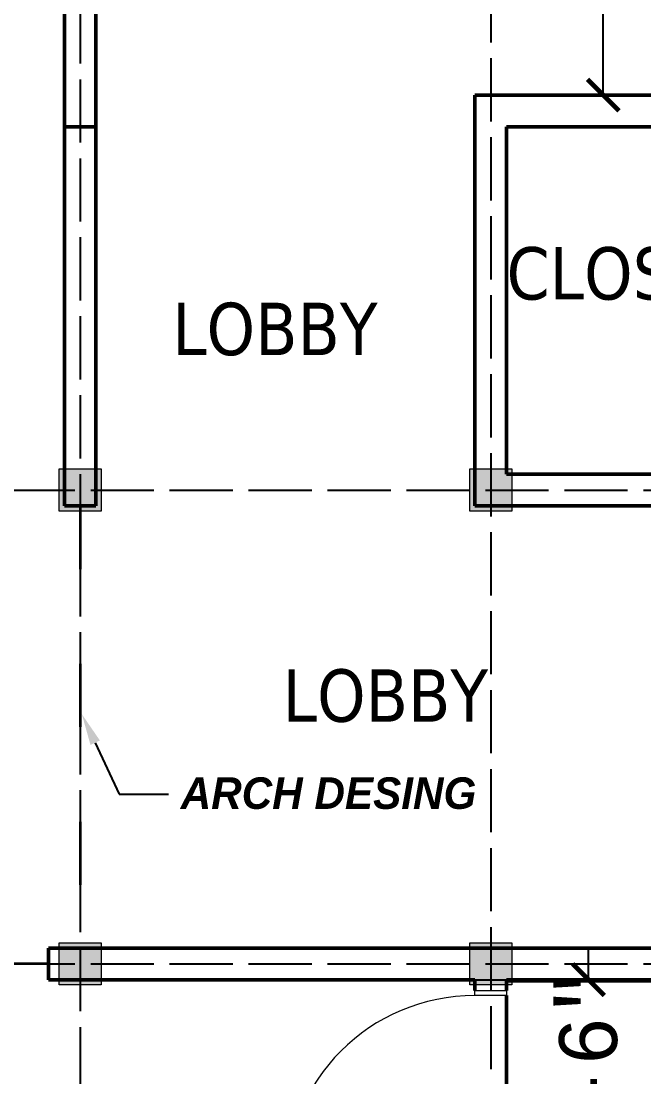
# Model space of a CAD drawing. Header units: inches. Extents: x 8351 to 42256, y 21052 to 33437.
# Drawn here: x 40196.5 to 40314.8, y 32830.3 to 33030.8 of the extents above; entities that cross this region are included whole.
import ezdxf
from ezdxf import colors
from ezdxf.entities.mleader import LeaderData, LeaderLine
from ezdxf.math import Vec2, Vec3

# ---------------------------------------------------------------- set-up
doc = ezdxf.new("R2010")
doc.units = ezdxf.units.IN
doc.header["$MEASUREMENT"] = 0
doc.linetypes.add('ACAD_ISO02W100', pattern=[15, 12, -3])
doc.linetypes.add('ACAD_ISO03W100', pattern=[30, 12, -18])
for name, color, linetype, lineweight in [('A-COLS', 52, 'Continuous', 9), ('A-DIM', 7, 'Continuous', 25), ('A-DOOR', 10, 'Continuous', 13), ('A-DOOR-FRAM', 31, 'Continuous', 20), ('A-TEXT', 7, 'Continuous', 25), ('A-WALL', 7, 'Continuous', 35)]:
    doc.layers.add(name, color=color, linetype=linetype, lineweight=lineweight)
doc.layers.add('A-G-BEAM', color=8, linetype='ACAD_ISO02W100')
doc.styles.add('PDF Tahoma', font='tahoma.ttf')
doc.styles.get("Standard").update_dxf_attribs({"font": 'consolab.ttf', "height": 11})
doc.dimstyles.get("Standard").update_dxf_attribs({"dimtxt": 11, "dimasz": 6, "dimexe": 6, "dimexo": 16, "dimgap": 0.09, "dimtad": 0, "dimdec": 0, "dimzin": 0, "dimdsep": 46, "dimlunit": 4, "dimtxsty": 'Standard', "dimblk": 'ARCHTICK', "dimcen": 0.09, "dimclrd": 256, "dimclre": 256, "dimclrt": 256, "dimadec": 0, "dimazin": 0, "dimtfac": 1, "dimtdec": 0, "dimtix": 1, "dimtofl": 0, "dimtmove": 0, "dimatfit": 2, "dimldrblk": 'ARCHTICK', "dimfxl": 1, "dimtolj": 1, "dimtzin": 0, "dimlwd": -1, "dimlwe": -1, "dimarcsym": 0})

# ---------------------------------------------------------------- blocks, each defined once
blk = doc.blocks.new('M_Door-Interior-Single-3_Panel_Vert-Wood - M_Door-Interior-Single-3_Panel_Vert-Wood-325323-B-FLOOR-PLAN')
at = {"layer": 'A-DOOR', "lineweight": 20}
for p, q in [((16.62, -2.88), (18, -2.88)), ((16.62, -38.88), (16.62, -2.88)), ((18, -2.88), (18, -38.88)), ((18, -38.88), (16.62, -38.88))]:
    blk.add_line(p, q, dxfattribs=at)
at = {"layer": 'A-DOOR', "lineweight": 9}
blk.add_arc((18, -2.88), 36, 180, 270, dxfattribs=at)
at = {"layer": 'A-DOOR-FRAM'}
for p, q in [((-18.98, 3.13), (-18, 3.13)), ((-18.98, -2.88), (-18.98, 3.13)), ((-18, 3.13), (-18, -2.88)), ((18, 3.13), (18.98, 3.13)), ((18, -2.88), (18, 3.13)), ((18.98, 3.13), (18.98, -2.88)), ((-18, -2.88), (-18.98, -2.88)), ((18.98, -2.88), (18, -2.88))]:
    blk.add_line(p, q, dxfattribs=at)
blk = doc.blocks.new('_ArchTick')
at = {"color": 0, "linetype": 'ByBlock', "const_width": 0.15}
blk.add_lwpolyline([(-0.5, -0.5), (0.5, 0.5)], dxfattribs=at)
blk = doc.blocks.new('*D161')
at = {"layer": 'A-DIM', "transparency": 16777216}
for p, q in [((40304.27, 32848.72), (40304.27, 32854.72)), ((40258.2, 32848.72), (40310.27, 32848.72)), ((40258.2, 32806.72), (40310.27, 32806.72)), ((40304.27, 32806.72), (40304.27, 32800.72))]:
    blk.add_line(p, q, dxfattribs=at)
at = {"layer": 'Defpoints', "color": 0, "transparency": 16777216}
for p in [(40242.2, 32848.72), (40242.2, 32806.72), (40304.27, 32806.72)]:
    blk.add_point(p, dxfattribs=at)
at = {"layer": 'A-DIM', "transparency": 16777216, "xscale": 6, "yscale": 6, "zscale": 6}
for p, rotation in [((40304.27, 32848.72), 270), ((40304.27, 32806.72), 90)]:
    blk.add_blockref('_ArchTick', p, dxfattribs=dict(at, rotation=rotation))
at = {"layer": 'A-DIM', "transparency": 16777216, "insert": (40304.27, 32827.72), "char_height": 11, "attachment_point": 5, "rotation": 90}
blk.add_mtext('\\A1;3\'-6"', dxfattribs=at)
blk = doc.blocks.new('*D163')
at = {"layer": 'A-DIM', "transparency": 16777216}
for p, q in [((40326.85, 33010.72), (40326.85, 32999.89)), ((40328.7, 33010.72), (40332.85, 33010.72)), ((40326.85, 32944.72), (40326.85, 32955.55)), ((40328.7, 32944.72), (40332.85, 32944.72))]:
    blk.add_line(p, q, dxfattribs=at)
at = {"layer": 'Defpoints', "color": 0, "transparency": 16777216}
for p in [(40312.7, 33010.72), (40326.85, 33010.72), (40312.7, 32944.72)]:
    blk.add_point(p, dxfattribs=at)
at = {"layer": 'A-DIM', "transparency": 16777216, "xscale": 6, "yscale": 6, "zscale": 6}
for p, rotation in [((40326.85, 33010.72), 90), ((40326.85, 32944.72), 270)]:
    blk.add_blockref('_ArchTick', p, dxfattribs=dict(at, rotation=rotation))
at = {"layer": 'A-DIM', "transparency": 16777216, "insert": (40326.85, 32977.72), "char_height": 11, "attachment_point": 5, "rotation": 90}
blk.add_mtext('\\A1;5\'-6"', dxfattribs=at)
blk = doc.blocks.new('*D164')
at = {"layer": 'A-DIM', "transparency": 16777216}
for p, q in [((40298.7, 33064.72), (40313.06, 33064.72)), ((40307.06, 33064.72), (40307.06, 33048.33)), ((40307.06, 33016.72), (40307.06, 33033.11)), ((40298.7, 33016.72), (40313.06, 33016.72))]:
    blk.add_line(p, q, dxfattribs=at)
at = {"layer": 'Defpoints', "color": 0, "transparency": 16777216}
for p in [(40282.7, 33064.72), (40307.06, 33064.72), (40282.7, 33016.72)]:
    blk.add_point(p, dxfattribs=at)
at = {"layer": 'A-DIM', "transparency": 16777216, "xscale": 6, "yscale": 6, "zscale": 6}
for p, rotation in [((40307.06, 33064.72), 90), ((40307.06, 33016.72), 270)]:
    blk.add_blockref('_ArchTick', p, dxfattribs=dict(at, rotation=rotation))
at = {"layer": 'A-DIM', "transparency": 16777216, "insert": (40307.06, 33040.72), "char_height": 11, "attachment_point": 5, "rotation": 90}
blk.add_mtext("\\A1;4'", dxfattribs=at)

msp = doc.modelspace()

# ---------------------------------------------------------------- hatches: boundary and pattern name
at = {"layer": 'A-COLS'}
h = msp.add_hatch(color=1, dxfattribs=at)
h.dxf.hatch_style = 1
h.paths.add_polyline_path([(40211.7, 32945.72), (40203.7, 32945.72), (40203.7, 32937.72), (40211.7, 32937.72)])
h = msp.add_hatch(color=1, dxfattribs=at)
h.dxf.hatch_style = 1
h.paths.add_polyline_path([(40289.7, 32945.72), (40281.7, 32945.72), (40281.7, 32937.72), (40289.7, 32937.72)])
h = msp.add_hatch(color=1, dxfattribs=at)
h.dxf.hatch_style = 1
h.paths.add_polyline_path([(40211.7, 32855.72), (40203.7, 32855.72), (40203.7, 32847.72), (40211.7, 32847.72)])
h = msp.add_hatch(color=1, dxfattribs=at)
h.dxf.hatch_style = 1
h.paths.add_polyline_path([(40289.7, 32855.72), (40281.7, 32855.72), (40281.7, 32847.72), (40289.7, 32847.72)])

# ---------------------------------------------------------------- linework, layer by layer
at = {"layer": 'A-COLS', "color": 7}
for points in [[(40203.7, 32945.72), (40211.7, 32945.72), (40211.7, 32937.72), (40203.7, 32937.72)], [(40281.7, 32945.72), (40289.7, 32945.72), (40289.7, 32937.72), (40281.7, 32937.72)], [(40203.7, 32855.72), (40211.7, 32855.72), (40211.7, 32847.72), (40203.7, 32847.72)], [(40281.7, 32855.72), (40289.7, 32855.72), (40289.7, 32847.72), (40281.7, 32847.72)]]:
    msp.add_lwpolyline(points, close=True, dxfattribs=at)
at = {"layer": 'A-G-BEAM'}
for p, q in [((40285.7, 33413.72), (40285.7, 32332.72)), ((40207.7, 33124.72), (40207.7, 32332.72)), ((39759.7, 32941.72), (40709.7, 32941.72)), ((39759.7, 32851.72), (40709.7, 32851.72))]:
    msp.add_line(p, q, dxfattribs=at)
at = {"layer": 'A-WALL', "lineweight": 50}
for p, q in [((40204.7, 33064.72), (40204.7, 32938.72)), ((40210.7, 32938.72), (40210.7, 33064.72)), ((40282.7, 33016.72), (40282.7, 32938.72)), ((40336.7, 33016.72), (40282.7, 33016.72)), ((40204.7, 33010.72), (40210.7, 33010.72)), ((40288.7, 32944.72), (40288.7, 33010.72)), ((40288.7, 33010.72), (40336.7, 33010.72)), ((40336.7, 32944.72), (40288.7, 32944.72)), ((40204.7, 32938.72), (40210.7, 32938.72)), ((40282.7, 32938.72), (40414.7, 32938.72)), ((40357.57, 32854.72), (40201.7, 32854.72)), ((40201.7, 32854.72), (40201.7, 32848.72)), ((40201.7, 32848.72), (40282.7, 32848.72)), ((40282.7, 32848.72), (40282.7, 32846.7)), ((40288.7, 32846.7), (40288.7, 32848.72)), ((40288.7, 32848.72), (40432.7, 32848.72)), ((40432.7, 32848.53), (40288.7, 32848.53)), ((40288.7, 32809.72), (40288.7, 32845.72))]:
    msp.add_line(p, q, dxfattribs=at)
at = {"layer": 'A-WALL', "linetype": 'ACAD_ISO03W100'}
for p, q in [((40207.7, 32938.72), (40207.7, 32854.72)), ((40201.7, 32851.72), (40036.7, 32851.72))]:
    msp.add_line(p, q, dxfattribs=at)

# ---------------------------------------------------------------- block references
at = {"layer": 'A-DOOR', "rotation": 269.9999999999999}
msp.add_blockref('M_Door-Interior-Single-3_Panel_Vert-Wood - M_Door-Interior-Single-3_Panel_Vert-Wood-325323-B-FLOOR-PLAN', (40285.57, 32827.72), dxfattribs=at)

# ---------------------------------------------------------------- texts
at = {"layer": 'A-TEXT', "color": 7, "char_height": 9.944, "attachment_point": 7, "style": 'PDF Tahoma'}
for s, insert, width in [('\\PCLOSET', (40288.7, 32977.72), 68.0922), ('LOBBY', (40225.17, 32967.16), 87.4659), ('LOBBY', (40246.17, 32897.53), 87.4659)]:
    msp.add_mtext(s, dxfattribs=dict(at, insert=insert, width=width))

# ---------------------------------------------------------------- dimensions: what is measured, and where the dimension line sits
at = {"layer": 'A-DIM'}
for base, p1, p2, picture, middle in [((40307.06, 33064.72), (40282.7, 33016.72), (40282.7, 33064.72), '*D164', (40307.06, 33040.72)), ((40326.85, 33010.72), (40312.7, 32944.72), (40312.7, 33010.72), '*D163', (40326.85, 32977.72)), ((40304.27, 32806.72), (40242.2, 32848.72), (40242.2, 32806.72), '*D161', (40304.27, 32827.72))]:
    dim = msp.add_linear_dim(base=base, p1=p1, p2=p2, angle=90, dimstyle='Standard', dxfattribs=at)
    dim.commit()
    dim.dimension.update_dxf_attribs({"geometry": picture, "text_midpoint": middle})

# ---------------------------------------------------------------- leaders
at = {"layer": 'A-TEXT', "color": 7}
ml = msp.add_multileader_mtext('Standard', dxfattribs=at)
ml.set_content('{\\fComic Sans MS|b1|i1|c0|p66; ARCH DESING}', color=7)
ml.set_leader_properties()
ml.build(insert=Vec2(0, 0))
ml.multileader.update_dxf_attribs({"text_right_attachment_type": 6, "dogleg_length": 0.36, "arrow_head_size": 6})
ctx = ml.context
ctx.base_point, ctx.char_height, ctx.arrow_head_size, ctx.landing_gap_size, ctx.plane_origin = Vec3(40224.48, 32883.96), 6, 6, 0.09, Vec3(40208.01, 32899.17)
ctx.right_attachment = 6
notes = []
notes.append((ctx, [(0, (1, 1, 0), (40215.14, 32883.96), (1, 0), 9.34, [(0, [(40208.01, 32899.17)], 0, [])])]))
ctx.mtext.insert, ctx.mtext.width, ctx.mtext.flow_direction = Vec3(40224.57, 32887.16), 62.1966, 5
for ctx, leaders in notes:
    for number, flags, end, landing, length, lines in leaders:
        leader = LeaderData()
        leader.index, (leader.has_last_leader_line, leader.has_dogleg_vector, leader.attachment_direction) = number, flags
        leader.last_leader_point, leader.dogleg_vector, leader.dogleg_length = Vec3(end), Vec3(landing), length
        for number, points, colour, breaks in lines:
            line = LeaderLine()
            line.index, line.vertices, line.color, line.breaks = number, Vec3.list(points), colors.encode_raw_color(colour), breaks
            leader.lines.append(line)
        ctx.leaders.append(leader)

doc.saveas('drawing.dxf')
